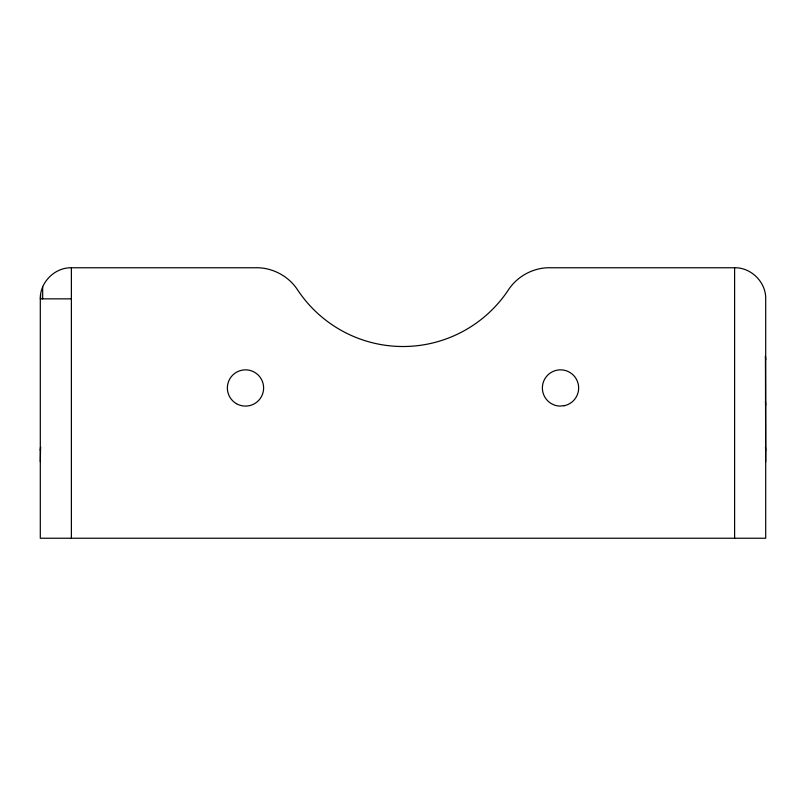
<?xml version="1.0" encoding="UTF-8"?>
<svg xmlns="http://www.w3.org/2000/svg" width="806" height="806" viewBox="0 0 806 806"><rect width="100%" height="100%" fill="white"/><g stroke="black" fill="none" stroke-linecap="round" stroke-linejoin="round"><path stroke-width="1.21" d="M40.3 298.855C39.947 282.241 54.768 267.411 71.391 267.763L254.807 267.763C271.602 267.088 288.336 275.723 297.525 289.797A126.431 126.431 0 0 0 508.475 289.797C517.664 275.723 534.398 267.088 551.193 267.763L734.609 267.763C751.232 267.411 766.053 282.241 765.7 298.855L765.7 538.237L40.3 538.237L40.3 298.855L71.391 298.855M40.3 450.494L40.562 447.108L40.3 461.737M765.7 461.737L765.438 356.312L765.7 359.708M765.438 401.59L765.7 404.975M765.438 447.108L765.7 450.494M734.609 267.763L734.609 538.237M71.391 267.763L71.391 538.237M42.668 286.956L42.668 298.855M40.562 294.795L40.562 298.855M564.22 405.73L559.495 406.083A18.135 18.135 0 0 1 544.534 379.404A18.135 18.135 0 0 1 575.041 377.117A18.135 18.135 0 0 1 564.22 405.73M236.42 403.675A18.135 18.135 0 0 0 263.622 387.978A18.135 18.135 0 0 0 236.42 372.271A18.135 18.135 0 0 0 236.42 403.675"/></g></svg>
